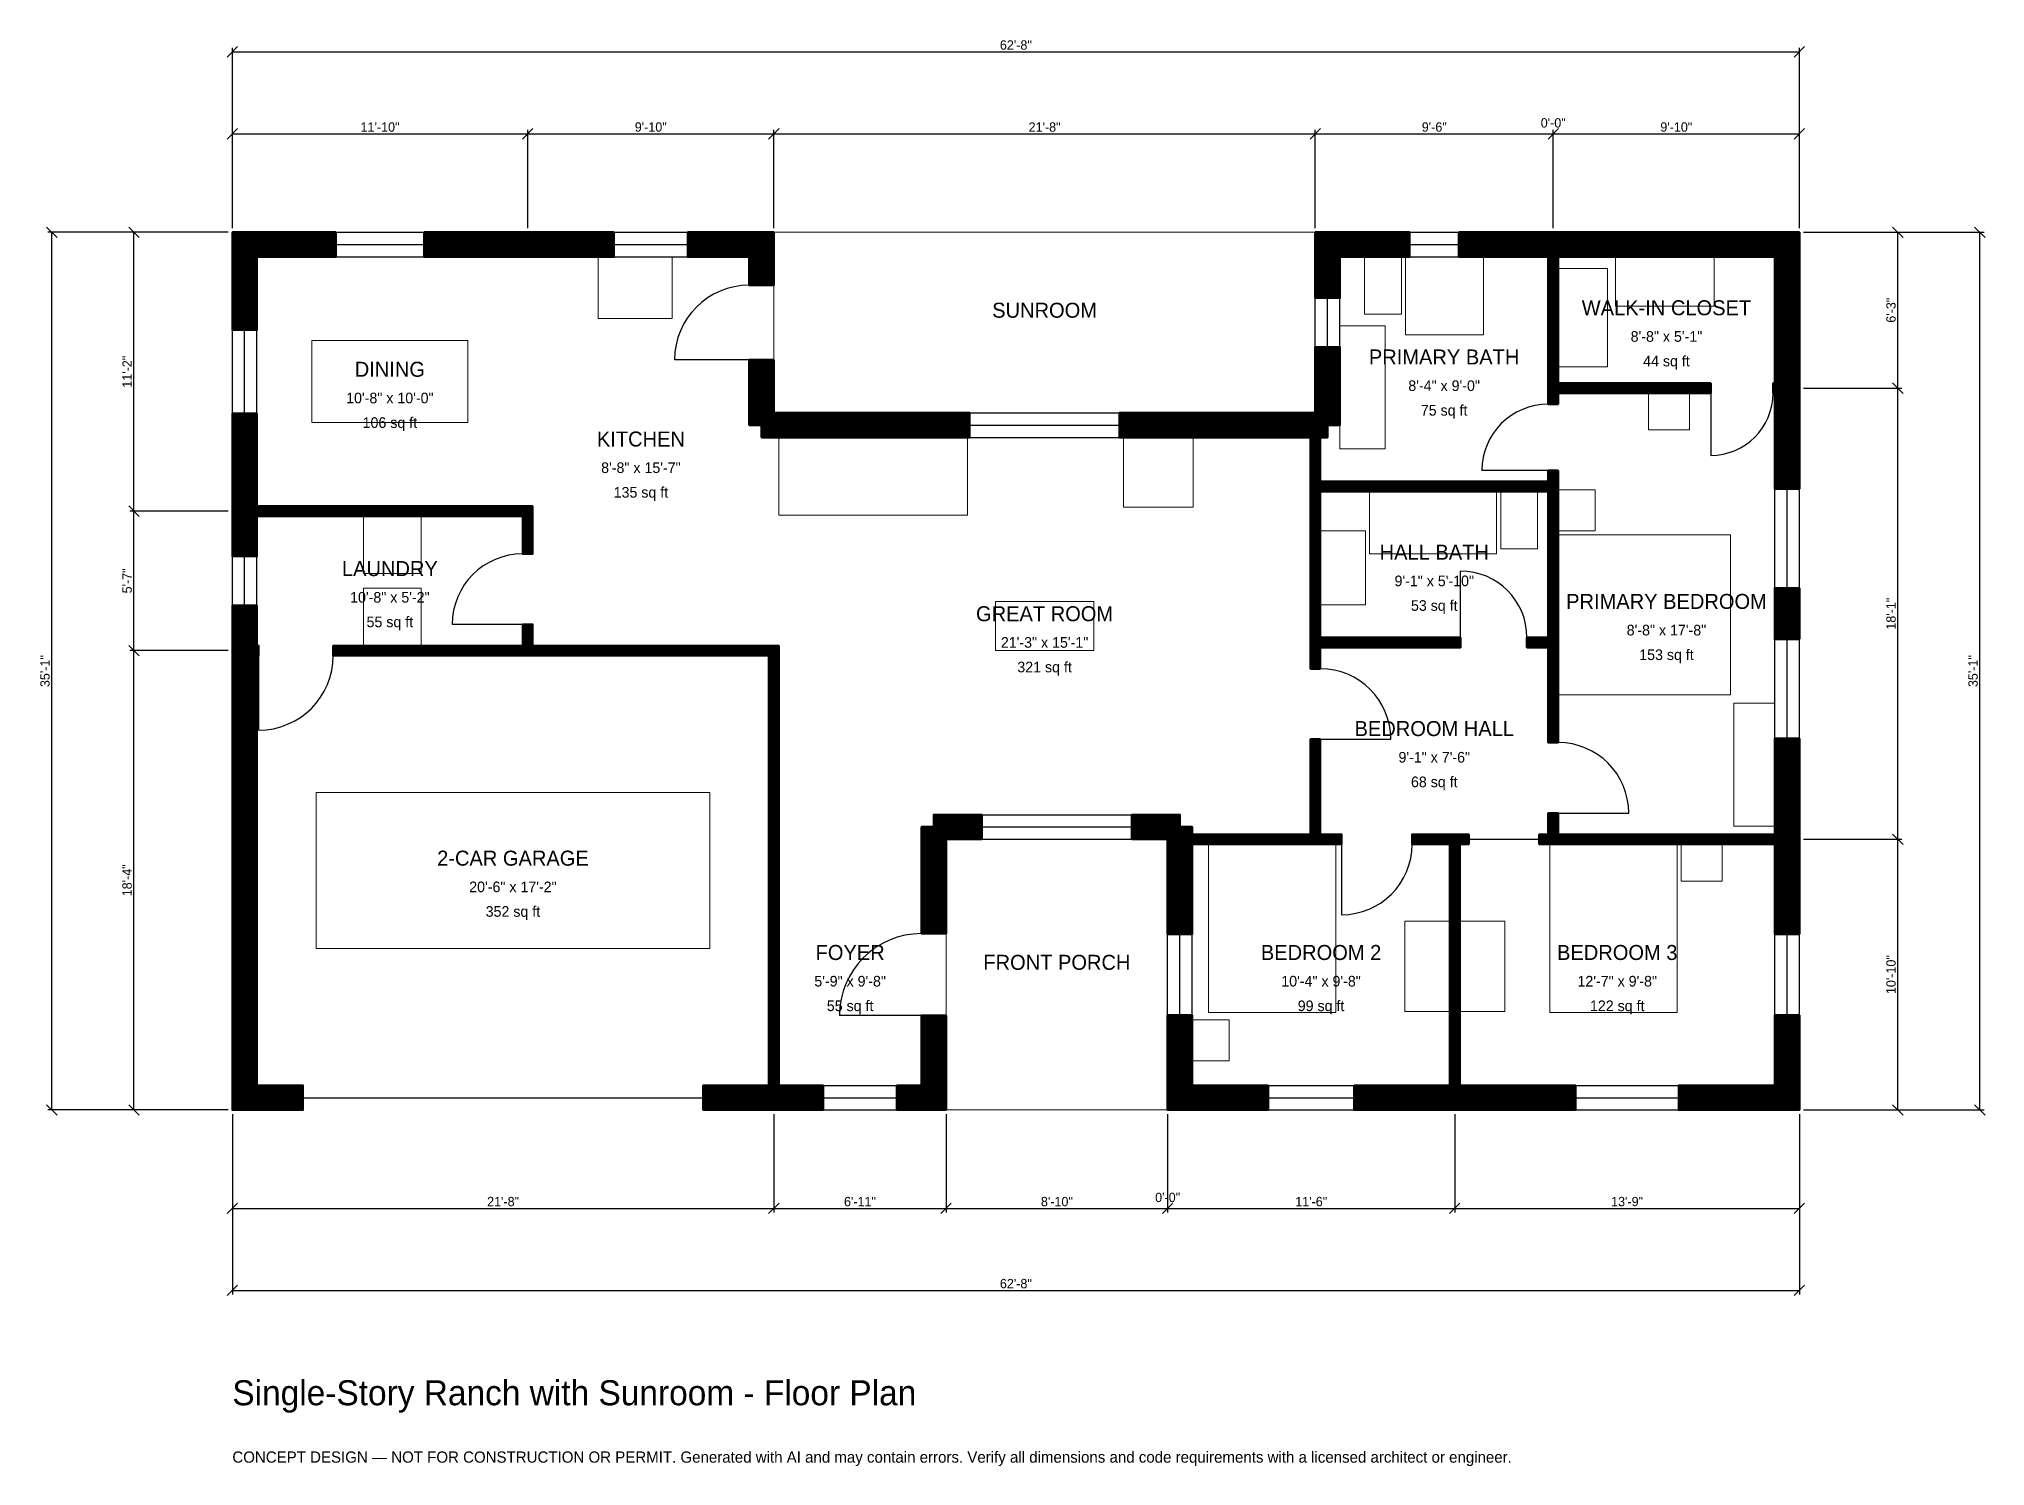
# Model space of a CAD drawing. Header units: inches. Extents: x -93 to 841, y -171 to 514.
import ezdxf
from ezdxf.enums import TextEntityAlignment as Align

# ---------------------------------------------------------------- set-up
doc = ezdxf.new("R2010")
doc.units = ezdxf.units.IN
doc.header["$MEASUREMENT"] = 0
doc.linetypes.add('DASHED', pattern=[0.6, 0.5, -0.1])
for name, color, linetype, lineweight in [('A-ANNO-DIMS', 1, 'Continuous', 13), ('A-ANNO-TEXT', 7, 'Continuous', 18), ('A-AREA-IDEN', 7, 'Continuous', 18), ('A-DOOR', 2, 'Continuous', 25), ('A-FLOR-FIXT', 9, 'Continuous', 13), ('A-FURN', 9, 'Continuous', 13), ('A-GLAZ', 4, 'Continuous', 25), ('A-SITE-PAVE', 8, 'Continuous', 13), ('A-WALL', 7, 'Continuous', 50), ('A-WALL-PATT', 8, 'Continuous', 13)]:
    doc.layers.add(name, color=color, linetype=linetype, lineweight=lineweight)
doc.dimstyles.new('PLAN', dxfattribs={"dimtxt": 4.5, "dimasz": 3, "dimexe": 2, "dimexo": 2, "dimgap": 1, "dimtad": 1, "dimdec": 0, "dimlunit": 4, "dimtsz": 2.5, "dimcen": 2.5, "dimclrd": 1, "dimclre": 1, "dimazin": 3, "dimtfac": 1, "dimtmove": 0, "dimatfit": 3})

msp = doc.modelspace()

# ---------------------------------------------------------------- hatches: boundary and pattern name
at = {"layer": 'A-WALL-PATT'}
h = msp.add_hatch(dxfattribs=at)
h.set_pattern_fill('ANSI31', color=8, scale=0.8)
h.paths.add_polyline_path([(318.8976, 0), (318.8976, 11.811), (330.7087, 11.811), (330.7087, 45.2756), (342.5197, 45.2756), (342.5197, 11.811), (342.5197, 11.811), (342.5197, 0), (342.5197, 0), (342.5197, 0), (330.7087, 0), (330.7087, 0), (318.8976, 0)])
h.paths.add_polyline_path([(265.748, 0), (262.2047, 0), (262.2047, 0), (257.4803, 0), (257.4803, 0), (253.937, 0), (225.9843, 0), (225.9843, 11.811), (253.937, 11.811), (257.4803, 11.811), (257.4803, 127.5591), (257.4803, 132.2835), (257.4803, 218.1102), (144.0945, 218.1102), (139.3701, 218.1102), (48.4252, 218.1102), (48.4252, 222.8346), (139.3701, 222.8346), (139.3701, 233.0709), (144.0945, 233.0709), (144.0945, 222.8346), (257.4803, 222.8346), (262.2047, 222.8346), (262.2047, 218.1102), (262.2047, 132.2835), (262.2047, 127.5591), (262.2047, 11.811), (265.748, 11.811), (283.4646, 11.811), (283.4646, 0), (265.748, 0)])
h.paths.add_polyline_path([(11.811, 0), (11.811, 0), (0, 0), (0, 0), (0, 0), (0, 0), (0, 11.811), (0, 11.811), (0, 214.5669), (0, 218.1102), (0, 218.1102), (0, 222.8346), (0, 222.8346), (0, 226.378), (0, 242.126), (11.811, 242.126), (11.811, 226.378), (11.811, 222.8346), (12.5984, 222.8346), (12.5984, 218.1102), (11.811, 218.1102), (11.811, 214.5669), (11.811, 11.811), (33.8583, 11.811), (33.8583, 0), (11.811, 0)])
h.paths.add_polyline_path([(0, 281.4961), (0, 285.0394), (0, 285.0394), (0, 289.7638), (0, 289.7638), (0, 293.3071), (0, 334.252), (11.811, 334.252), (11.811, 293.3071), (11.811, 289.7638), (139.3701, 289.7638), (144.0945, 289.7638), (144.0945, 285.0394), (144.0945, 266.9291), (139.3701, 266.9291), (139.3701, 285.0394), (11.811, 285.0394), (11.811, 281.4961), (11.811, 265.748), (0, 265.748), (0, 281.4961)])
h.paths.add_polyline_path([(0, 409.4488), (0, 409.4488), (0, 421.2598), (0, 421.2598), (0, 421.2599), (0, 421.2599), (11.811, 421.2599), (11.811, 421.2598), (49.6063, 421.2598), (49.6063, 409.4488), (11.811, 409.4488), (11.811, 374.4094), (0, 374.4094), (0, 409.4488)])
h.paths.add_polyline_path([(135.8268, 421.2598), (147.6378, 421.2598), (183.0709, 421.2598), (183.0709, 409.4488), (147.6378, 409.4488), (135.8268, 409.4488), (92.126, 409.4488), (92.126, 421.2598), (135.8268, 421.2598)])
h.paths.add_polyline_path([(248.0315, 421.2598), (248.0315, 421.2599), (259.8425, 421.2599), (259.8425, 421.2598), (259.8426, 421.2598), (259.8426, 409.4488), (259.8425, 409.4488), (259.8425, 395.8661), (248.0315, 395.8661), (248.0315, 409.4488), (218.5039, 409.4488), (218.5039, 421.2598), (248.0315, 421.2598)])
h.paths.add_polyline_path([(259.8425, 334.6457), (353.7402, 334.6457), (353.7402, 322.8346), (253.937, 322.8346), (253.937, 328.7402), (248.0315, 328.7402), (248.0315, 360.0394), (259.8425, 360.0394), (259.8425, 334.6457)])
h.paths.add_polyline_path([(517.3228, 334.6457), (517.3228, 334.6457), (519.685, 334.6457), (519.685, 337.0079), (519.685, 337.0079), (519.685, 366.1417), (531.4961, 366.1417), (531.4961, 328.7402), (525.5906, 328.7402), (525.5906, 322.8346), (522.0472, 322.8346), (522.0472, 301.5748), (631.4961, 301.5748), (631.4961, 306.8898), (636.2205, 306.8898), (636.2205, 301.5748), (636.2205, 296.8504), (636.2205, 226.7717), (636.2205, 222.0472), (636.2205, 222.0472), (636.2205, 176.378), (631.4961, 176.378), (631.4961, 222.0472), (621.2598, 222.0472), (621.2598, 226.7717), (631.4961, 226.7717), (631.4961, 296.8504), (522.0472, 296.8504), (522.0472, 226.7717), (589.3701, 226.7717), (589.3701, 222.0472), (522.0472, 222.0472), (522.0472, 211.811), (517.3228, 211.811), (517.3228, 222.0472), (517.3228, 222.0472), (517.3228, 226.7717), (517.3228, 296.8504), (517.3228, 301.5748), (517.3228, 322.8346), (425.7874, 322.8346), (425.7874, 334.6457), (517.3228, 334.6457)])
h.paths.add_polyline_path([(519.685, 409.4488), (519.685, 409.4488), (519.685, 421.2598), (519.685, 421.2598), (519.685, 421.2599), (531.4961, 421.2599), (531.4961, 421.2598), (564.9606, 421.2598), (564.9606, 409.4488), (531.4961, 409.4488), (531.4961, 389.7638), (519.685, 389.7638), (519.685, 409.4488)])
h.paths.add_polyline_path([(627.9528, 421.2598), (627.9528, 421.2598), (631.4961, 421.2598), (631.4961, 421.2599), (636.2205, 421.2599), (636.2205, 421.2598), (740.1575, 421.2598), (740.1575, 421.2599), (751.9685, 421.2599), (751.9685, 421.2598), (751.9685, 421.2598), (751.9685, 409.4488), (751.9685, 409.4488), (751.9685, 352.3622), (751.9685, 348.8189), (751.9685, 348.8189), (751.9685, 344.0945), (751.9685, 344.0945), (751.9685, 340.5512), (751.9685, 298.0971), (740.1575, 298.0971), (740.1575, 340.5512), (740.1575, 344.0945), (739.3701, 344.0945), (739.3701, 348.8189), (740.1575, 348.8189), (740.1575, 352.3622), (740.1575, 409.4488), (639.7638, 409.4488), (639.7638, 409.4488), (636.2205, 409.4488), (636.2205, 348.8189), (709.4488, 348.8189), (709.4488, 344.0945), (636.2205, 344.0945), (636.2205, 338.7795), (631.4961, 338.7795), (631.4961, 344.0945), (631.4961, 348.8189), (631.4961, 409.4488), (588.5827, 409.4488), (588.5827, 421.2598), (627.9528, 421.2598)])
h.paths.add_polyline_path([(751.9685, 225.9186), (740.1575, 225.9186), (740.1575, 250.4593), (751.9685, 250.4593), (751.9685, 225.9186)])
h.paths.add_polyline_path([(751.9685, 135.8268), (751.9685, 132.2835), (751.9685, 132.2835), (751.9685, 127.5591), (751.9685, 127.5591), (751.9685, 124.0157), (751.9685, 84.4488), (740.1575, 84.4488), (740.1575, 124.0157), (740.1575, 127.5591), (636.2205, 127.5591), (631.4961, 127.5591), (631.4961, 127.5591), (627.1654, 127.5591), (627.1654, 132.2835), (631.4961, 132.2835), (631.4961, 142.5197), (636.2205, 142.5197), (636.2205, 132.2835), (740.1575, 132.2835), (740.1575, 135.8268), (740.1575, 178.2808), (751.9685, 178.2808), (751.9685, 135.8268)])
h.paths.add_polyline_path([(751.9685, 11.811), (751.9685, 11.811), (751.9685, 0), (751.9685, 0), (751.9685, 0), (740.1575, 0), (740.1575, 0), (694.0945, 0), (694.0945, 11.811), (740.1575, 11.811), (740.1575, 45.4724), (751.9685, 45.4724), (751.9685, 11.811)])
h.paths.add_polyline_path([(592.5197, 0), (588.9764, 0), (588.9764, 0), (584.252, 0), (584.252, 0), (580.7087, 0), (538.3858, 0), (538.3858, 11.811), (580.7087, 11.811), (584.252, 11.811), (584.252, 127.5591), (566.1417, 127.5591), (566.1417, 132.2835), (584.252, 132.2835), (588.9764, 132.2835), (593.3071, 132.2835), (593.3071, 127.5591), (588.9764, 127.5591), (588.9764, 11.811), (592.5197, 11.811), (644.4882, 11.811), (644.4882, 0), (592.5197, 0)])
h.paths.add_polyline_path([(460.6299, 0), (460.6299, 0), (448.8189, 0), (448.8189, 0), (448.8189, 0), (448.8189, 11.811), (448.8189, 11.811), (448.8189, 45.4724), (460.6299, 45.4724), (460.6299, 11.811), (497.0472, 11.811), (497.0472, 0), (460.6299, 0)])
h.paths.add_polyline_path([(448.8189, 127.5591), (448.8189, 127.5591), (448.8189, 129.9212), (446.4567, 129.9212), (446.4567, 129.9213), (431.6929, 129.9213), (431.6929, 141.7323), (454.7244, 141.7323), (454.7244, 135.8268), (460.6299, 135.8268), (460.6299, 132.2835), (517.3228, 132.2835), (517.3228, 177.9528), (522.0472, 177.9528), (522.0472, 132.2835), (532.2835, 132.2835), (532.2835, 127.5591), (522.0472, 127.5591), (517.3228, 127.5591), (460.6299, 127.5591), (460.6299, 84.4488), (448.8189, 84.4488), (448.8189, 127.5591)])
h.paths.add_polyline_path([(342.5197, 129.9213), (342.5197, 84.6457), (330.7087, 84.6457), (330.7087, 135.8268), (336.6142, 135.8268), (336.6142, 141.7323), (359.6457, 141.7323), (359.6457, 129.9213), (342.5197, 129.9213)])

# ---------------------------------------------------------------- linework, layer by layer
at = {"layer": 'A-DOOR'}
for p, q in [((248.0315, 360.0394), (212.2047, 360.0394)), ((709.4488, 344.0945), (709.4488, 314.1732)), ((631.4961, 306.8898), (599.6063, 306.8898)), ((589.3701, 226.7717), (589.3701, 258.6614)), ((139.3701, 233.0709), (105.5118, 233.0709)), ((12.5984, 218.1102), (12.5984, 182.2835)), ((522.0472, 177.9528), (555.9055, 177.9528)), ((636.2205, 142.5197), (670.0787, 142.5197)), ((532.2835, 127.5591), (532.2835, 93.7008)), ((593.3071, 129.9213), (627.1654, 129.9213)), ((330.7087, 45.2756), (291.3386, 45.2756))]:
    msp.add_line(p, q, dxfattribs=at)
at = {"layer": 'A-DOOR', "linetype": 'DASHED'}
msp.add_line((33.8583, 5.9055), (225.9843, 5.9055), dxfattribs=at)
at = {"layer": 'A-DOOR'}
for centre, radius, start, end in [((248.0315, 360.0394), 35.8268, 90, 180), ((631.4961, 306.8898), 31.8898, 90, 180), ((709.4488, 344.0945), 29.9213, 270, 360), ((139.3701, 233.0709), 33.8583, 90, 180), ((589.3701, 226.7717), 31.8898, 0, 90), ((12.5984, 218.1102), 35.8268, 270, 360), ((522.0472, 177.9528), 33.8583, 0, 90), ((636.2205, 142.5197), 33.8583, 0, 90), ((532.2835, 127.5591), 33.8583, 270, 360), ((330.7087, 45.2756), 39.3701, 90, 180)]:
    msp.add_arc(centre, radius, start, end, dxfattribs=at)
at = {"layer": 'A-FLOR-FIXT'}
for points in [[(543.3071, 381.8898), (561.0236, 381.8898), (561.0236, 409.4488), (543.3071, 409.4488)], [(562.9921, 372.0472), (600.3937, 372.0472), (600.3937, 409.4488), (562.9921, 409.4488)], [(531.4961, 317.3228), (553.1496, 317.3228), (553.1496, 376.378), (531.4961, 376.378)], [(545.6693, 266.9291), (606.6929, 266.9291), (606.6929, 296.8504), (545.6693, 296.8504)], [(608.6614, 269.2913), (626.378, 269.2913), (626.378, 296.8504), (608.6614, 296.8504)], [(522.0472, 242.5197), (543.7008, 242.5197), (543.7008, 277.9528), (522.0472, 277.9528)]]:
    msp.add_lwpolyline(points, close=True, dxfattribs=at)
at = {"layer": 'A-FURN'}
for points in [[(175.5906, 379.9213), (211.0236, 379.9213), (211.0236, 409.4488), (175.5906, 409.4488)], [(636.2205, 356.6929), (659.8425, 356.6929), (659.8425, 403.937), (636.2205, 403.937)], [(663.7795, 385.8268), (711.0236, 385.8268), (711.0236, 409.4488), (663.7795, 409.4488)], [(38.189, 329.9213), (112.9921, 329.9213), (112.9921, 369.2913), (38.189, 369.2913)], [(679.5276, 326.378), (699.2126, 326.378), (699.2126, 344.0945), (679.5276, 344.0945)], [(262.2047, 285.4331), (352.7559, 285.4331), (352.7559, 322.8346), (262.2047, 322.8346)], [(427.5591, 289.3701), (461.0236, 289.3701), (461.0236, 322.8346), (427.5591, 322.8346)], [(636.2205, 277.9528), (653.937, 277.9528), (653.937, 297.6378), (636.2205, 297.6378)], [(62.9921, 257.4803), (90.5512, 257.4803), (90.5512, 285.0394), (62.9921, 285.0394)], [(636.2205, 199.2126), (718.8976, 199.2126), (718.8976, 275.9843), (636.2205, 275.9843)], [(62.9921, 222.8346), (90.5512, 222.8346), (90.5512, 250.3937), (62.9921, 250.3937)], [(366.1417, 220.4724), (413.3858, 220.4724), (413.3858, 244.0945), (366.1417, 244.0945)], [(720.4724, 136.2205), (740.1575, 136.2205), (740.1575, 195.2756), (720.4724, 195.2756)], [(40.1575, 77.5591), (229.1339, 77.5591), (229.1339, 152.3622), (40.1575, 152.3622)], [(468.5039, 46.8504), (529.5276, 46.8504), (529.5276, 127.5591), (468.5039, 127.5591)], [(632.2835, 46.8504), (693.3071, 46.8504), (693.3071, 127.5591), (632.2835, 127.5591)], [(695.2756, 109.8425), (714.9606, 109.8425), (714.9606, 127.5591), (695.2756, 127.5591)], [(562.5984, 47.2441), (584.252, 47.2441), (584.252, 90.5512), (562.5984, 90.5512)], [(588.9764, 47.2441), (610.6299, 47.2441), (610.6299, 90.5512), (588.9764, 90.5512)], [(460.6299, 23.622), (478.3465, 23.622), (478.3465, 43.3071), (460.6299, 43.3071)]]:
    msp.add_lwpolyline(points, close=True, dxfattribs=at)
at = {"layer": 'A-GLAZ'}
for p, q in [((49.6063, 421.2598), (92.126, 421.2598)), ((183.0709, 421.2598), (218.5039, 421.2598)), ((564.9606, 421.2598), (588.5827, 421.2598)), ((49.6063, 415.3543), (92.126, 415.3543)), ((183.0709, 415.3543), (218.5039, 415.3543)), ((564.9606, 415.3543), (588.5827, 415.3543)), ((49.6063, 409.4488), (92.126, 409.4488)), ((183.0709, 409.4488), (218.5039, 409.4488)), ((564.9606, 409.4488), (588.5827, 409.4488)), ((519.685, 366.1417), (519.685, 389.7638)), ((525.5906, 366.1417), (525.5906, 389.7638)), ((531.4961, 366.1417), (531.4961, 389.7638)), ((0, 334.252), (0, 374.4094)), ((5.9055, 334.252), (5.9055, 374.4094)), ((11.811, 334.252), (11.811, 374.4094)), ((353.7402, 334.6457), (425.7874, 334.6457)), ((353.7402, 328.7402), (425.7874, 328.7402)), ((353.7402, 322.8346), (425.7874, 322.8346)), ((740.1575, 250.4593), (740.1575, 298.0971)), ((746.063, 250.4593), (746.063, 298.0971)), ((751.9685, 250.4593), (751.9685, 298.0971)), ((0, 242.126), (0, 265.748)), ((5.9055, 242.126), (5.9055, 265.748)), ((11.811, 242.126), (11.811, 265.748)), ((740.1575, 178.2808), (740.1575, 225.9186)), ((746.063, 178.2808), (746.063, 225.9186)), ((751.9685, 178.2808), (751.9685, 225.9186)), ((359.6457, 141.7323), (431.6929, 141.7323)), ((359.6457, 135.8268), (431.6929, 135.8268)), ((359.6457, 129.9213), (431.6929, 129.9213)), ((448.8189, 45.4724), (448.8189, 84.4488)), ((454.7244, 45.4724), (454.7244, 84.4488)), ((460.6299, 45.4724), (460.6299, 84.4488)), ((740.1575, 45.4724), (740.1575, 84.4488)), ((746.063, 45.4724), (746.063, 84.4488)), ((751.9685, 45.4724), (751.9685, 84.4488)), ((283.4646, 11.811), (318.8976, 11.811)), ((497.0472, 11.811), (538.3858, 11.811)), ((644.4882, 11.811), (694.0945, 11.811)), ((283.4646, 5.9055), (318.8976, 5.9055)), ((283.4646, 0), (318.8976, 0)), ((497.0472, 5.9055), (538.3858, 5.9055)), ((497.0472, 0), (538.3858, 0)), ((644.4882, 5.9055), (694.0945, 5.9055)), ((644.4882, 0), (694.0945, 0))]:
    msp.add_line(p, q, dxfattribs=at)
at = {"layer": 'A-SITE-PAVE', "linetype": 'DASHED'}
for points in [[(259.8425, 334.6457), (519.685, 334.6457), (519.685, 421.2598), (259.8425, 421.2598)], [(342.5197, 0), (448.8189, 0), (448.8189, 129.9213), (342.5197, 129.9213)]]:
    msp.add_lwpolyline(points, close=True, dxfattribs=at)
at = {"layer": 'A-WALL'}
for points in [[(0, 409.4488), (0, 409.4488), (0, 421.2598), (0, 421.2598), (0, 421.2599), (0, 421.2599), (11.811, 421.2599), (11.811, 421.2598), (49.6063, 421.2598), (49.6063, 409.4488), (11.811, 409.4488), (11.811, 374.4094), (0, 374.4094), (0, 409.4488)], [(135.8268, 421.2598), (147.6378, 421.2598), (183.0709, 421.2598), (183.0709, 409.4488), (147.6378, 409.4488), (135.8268, 409.4488), (92.126, 409.4488), (92.126, 421.2598), (135.8268, 421.2598)], [(248.0315, 421.2598), (248.0315, 421.2599), (259.8425, 421.2599), (259.8425, 421.2598), (259.8426, 421.2598), (259.8426, 409.4488), (259.8425, 409.4488), (259.8425, 395.8661), (248.0315, 395.8661), (248.0315, 409.4488), (218.5039, 409.4488), (218.5039, 421.2598), (248.0315, 421.2598)], [(519.685, 409.4488), (519.685, 409.4488), (519.685, 421.2598), (519.685, 421.2598), (519.685, 421.2599), (531.4961, 421.2599), (531.4961, 421.2598), (564.9606, 421.2598), (564.9606, 409.4488), (531.4961, 409.4488), (531.4961, 389.7638), (519.685, 389.7638), (519.685, 409.4488)], [(627.9528, 421.2598), (627.9528, 421.2598), (631.4961, 421.2598), (631.4961, 421.2599), (636.2205, 421.2599), (636.2205, 421.2598), (740.1575, 421.2598), (740.1575, 421.2599), (751.9685, 421.2599), (751.9685, 421.2598), (751.9685, 421.2598), (751.9685, 409.4488), (751.9685, 409.4488), (751.9685, 352.3622), (751.9685, 348.8189), (751.9685, 348.8189), (751.9685, 344.0945), (751.9685, 344.0945), (751.9685, 340.5512), (751.9685, 298.0971), (740.1575, 298.0971), (740.1575, 340.5512), (740.1575, 344.0945), (739.3701, 344.0945), (739.3701, 348.8189), (740.1575, 348.8189), (740.1575, 352.3622), (740.1575, 409.4488), (639.7638, 409.4488), (639.7638, 409.4488), (636.2205, 409.4488), (636.2205, 348.8189), (709.4488, 348.8189), (709.4488, 344.0945), (636.2205, 344.0945), (636.2205, 338.7795), (631.4961, 338.7795), (631.4961, 344.0945), (631.4961, 348.8189), (631.4961, 409.4488), (588.5827, 409.4488), (588.5827, 421.2598), (627.9528, 421.2598)], [(517.3228, 334.6457), (517.3228, 334.6457), (519.685, 334.6457), (519.685, 337.0079), (519.685, 337.0079), (519.685, 366.1417), (531.4961, 366.1417), (531.4961, 328.7402), (525.5906, 328.7402), (525.5906, 322.8346), (522.0472, 322.8346), (522.0472, 301.5748), (631.4961, 301.5748), (631.4961, 306.8898), (636.2205, 306.8898), (636.2205, 301.5748), (636.2205, 296.8504), (636.2205, 226.7717), (636.2205, 222.0472), (636.2205, 222.0472), (636.2205, 176.378), (631.4961, 176.378), (631.4961, 222.0472), (621.2598, 222.0472), (621.2598, 226.7717), (631.4961, 226.7717), (631.4961, 296.8504), (522.0472, 296.8504), (522.0472, 226.7717), (589.3701, 226.7717), (589.3701, 222.0472), (522.0472, 222.0472), (522.0472, 211.811), (517.3228, 211.811), (517.3228, 222.0472), (517.3228, 222.0472), (517.3228, 226.7717), (517.3228, 296.8504), (517.3228, 301.5748), (517.3228, 322.8346), (425.7874, 322.8346), (425.7874, 334.6457), (517.3228, 334.6457)], [(259.8425, 334.6457), (353.7402, 334.6457), (353.7402, 322.8346), (253.937, 322.8346), (253.937, 328.7402), (248.0315, 328.7402), (248.0315, 360.0394), (259.8425, 360.0394), (259.8425, 334.6457)], [(0, 281.4961), (0, 285.0394), (0, 285.0394), (0, 289.7638), (0, 289.7638), (0, 293.3071), (0, 334.252), (11.811, 334.252), (11.811, 293.3071), (11.811, 289.7638), (139.3701, 289.7638), (144.0945, 289.7638), (144.0945, 285.0394), (144.0945, 266.9291), (139.3701, 266.9291), (139.3701, 285.0394), (11.811, 285.0394), (11.811, 281.4961), (11.811, 265.748), (0, 265.748), (0, 281.4961)], [(751.9685, 225.9186), (740.1575, 225.9186), (740.1575, 250.4593), (751.9685, 250.4593), (751.9685, 225.9186)], [(11.811, 0), (11.811, 0), (0, 0), (0, 0), (0, 0), (0, 0), (0, 11.811), (0, 11.811), (0, 214.5669), (0, 218.1102), (0, 218.1102), (0, 222.8346), (0, 222.8346), (0, 226.378), (0, 242.126), (11.811, 242.126), (11.811, 226.378), (11.811, 222.8346), (12.5984, 222.8346), (12.5984, 218.1102), (11.811, 218.1102), (11.811, 214.5669), (11.811, 11.811), (33.8583, 11.811), (33.8583, 0), (11.811, 0)], [(265.748, 0), (262.2047, 0), (262.2047, 0), (257.4803, 0), (257.4803, 0), (253.937, 0), (225.9843, 0), (225.9843, 11.811), (253.937, 11.811), (257.4803, 11.811), (257.4803, 127.5591), (257.4803, 132.2835), (257.4803, 218.1102), (144.0945, 218.1102), (139.3701, 218.1102), (48.4252, 218.1102), (48.4252, 222.8346), (139.3701, 222.8346), (139.3701, 233.0709), (144.0945, 233.0709), (144.0945, 222.8346), (257.4803, 222.8346), (262.2047, 222.8346), (262.2047, 218.1102), (262.2047, 132.2835), (262.2047, 127.5591), (262.2047, 11.811), (265.748, 11.811), (283.4646, 11.811), (283.4646, 0), (265.748, 0)], [(448.8189, 127.5591), (448.8189, 127.5591), (448.8189, 129.9212), (446.4567, 129.9212), (446.4567, 129.9213), (431.6929, 129.9213), (431.6929, 141.7323), (454.7244, 141.7323), (454.7244, 135.8268), (460.6299, 135.8268), (460.6299, 132.2835), (517.3228, 132.2835), (517.3228, 177.9528), (522.0472, 177.9528), (522.0472, 132.2835), (532.2835, 132.2835), (532.2835, 127.5591), (522.0472, 127.5591), (517.3228, 127.5591), (460.6299, 127.5591), (460.6299, 84.4488), (448.8189, 84.4488), (448.8189, 127.5591)], [(751.9685, 135.8268), (751.9685, 132.2835), (751.9685, 132.2835), (751.9685, 127.5591), (751.9685, 127.5591), (751.9685, 124.0157), (751.9685, 84.4488), (740.1575, 84.4488), (740.1575, 124.0157), (740.1575, 127.5591), (636.2205, 127.5591), (631.4961, 127.5591), (631.4961, 127.5591), (627.1654, 127.5591), (627.1654, 132.2835), (631.4961, 132.2835), (631.4961, 142.5197), (636.2205, 142.5197), (636.2205, 132.2835), (740.1575, 132.2835), (740.1575, 135.8268), (740.1575, 178.2808), (751.9685, 178.2808), (751.9685, 135.8268)], [(342.5197, 129.9213), (342.5197, 84.6457), (330.7087, 84.6457), (330.7087, 135.8268), (336.6142, 135.8268), (336.6142, 141.7323), (359.6457, 141.7323), (359.6457, 129.9213), (342.5197, 129.9213)], [(592.5197, 0), (588.9764, 0), (588.9764, 0), (584.252, 0), (584.252, 0), (580.7087, 0), (538.3858, 0), (538.3858, 11.811), (580.7087, 11.811), (584.252, 11.811), (584.252, 127.5591), (566.1417, 127.5591), (566.1417, 132.2835), (584.252, 132.2835), (588.9764, 132.2835), (593.3071, 132.2835), (593.3071, 127.5591), (588.9764, 127.5591), (588.9764, 11.811), (592.5197, 11.811), (644.4882, 11.811), (644.4882, 0), (592.5197, 0)], [(318.8976, 0), (318.8976, 11.811), (330.7087, 11.811), (330.7087, 45.2756), (342.5197, 45.2756), (342.5197, 11.811), (342.5197, 11.811), (342.5197, 0), (342.5197, 0), (342.5197, 0), (330.7087, 0), (330.7087, 0), (318.8976, 0)], [(460.6299, 0), (460.6299, 0), (448.8189, 0), (448.8189, 0), (448.8189, 0), (448.8189, 11.811), (448.8189, 11.811), (448.8189, 45.4724), (460.6299, 45.4724), (460.6299, 11.811), (497.0472, 11.811), (497.0472, 0), (460.6299, 0)], [(751.9685, 11.811), (751.9685, 11.811), (751.9685, 0), (751.9685, 0), (751.9685, 0), (740.1575, 0), (740.1575, 0), (694.0945, 0), (694.0945, 11.811), (740.1575, 11.811), (740.1575, 45.4724), (751.9685, 45.4724), (751.9685, 11.811)]]:
    msp.add_lwpolyline(points, close=True, dxfattribs=at)

# ---------------------------------------------------------------- texts
at = {"layer": 'A-ANNO-TEXT'}
for s, height, p in [('Single-Story Ranch with Sunroom - Floor Plan', 12, (0, -141.7323)), ('CONCEPT DESIGN — NOT FOR CONSTRUCTION OR PERMIT. Generated with AI and may contain errors. Verify all dimensions and code requirements with a licensed architect or engineer.', 5.4, (0, -169.2913))]:
    msp.add_text(s, height=height, dxfattribs=at).set_placement(p)
at = {"layer": 'A-AREA-IDEN'}
for s, height, p in [('SUNROOM', 7.2, (389.7638, 383.8583)), ('WALK-IN CLOSET', 7.2, (688.189, 385.0394)), ('8\'-8" x 5\'-1"', 5.1, (688.189, 371.2598)), ('PRIMARY BATH', 7.2, (581.4961, 361.4173)), ('DINING', 7.2, (75.5906, 355.5118)), ('44 sq ft', 5.1, (688.189, 359.4488)), ('8\'-4" x 9\'-0"', 5.1, (581.4961, 347.6378)), ('10\'-8" x 10\'-0"', 5.1, (75.5906, 341.7323)), ('75 sq ft', 5.1, (581.4961, 335.8268)), ('106 sq ft', 5.1, (75.5906, 329.9213)), ('KITCHEN', 7.2, (196.063, 322.0472)), ('8\'-8" x 15\'-7"', 5.1, (196.063, 308.2677)), ('135 sq ft', 5.1, (196.063, 296.4567)), ('HALL BATH', 7.2, (576.7717, 267.7165)), ('LAUNDRY', 7.2, (75.5906, 259.8425)), ('9\'-1" x 5\'-10"', 5.1, (576.7717, 253.937)), ('10\'-8" x 5\'-2"', 5.1, (75.5906, 246.063)), ('53 sq ft', 5.1, (576.7717, 242.126)), ('PRIMARY BEDROOM', 7.2, (688.189, 244.0945)), ('55 sq ft', 5.1, (75.5906, 234.252)), ('GREAT ROOM', 7.2, (389.7638, 238.189)), ('21\'-3" x 15\'-1"', 5.1, (389.7638, 224.4094)), ('8\'-8" x 17\'-8"', 5.1, (688.189, 230.315)), ('321 sq ft', 5.1, (389.7638, 212.5984)), ('153 sq ft', 5.1, (688.189, 218.5039)), ('BEDROOM HALL', 7.2, (576.7717, 183.0709)), ('9\'-1" x 7\'-6"', 5.1, (576.7717, 169.2913)), ('68 sq ft', 5.1, (576.7717, 157.4803)), ('2-CAR GARAGE', 7.2, (134.6457, 120.8661)), ('20\'-6" x 17\'-2"', 5.1, (134.6457, 107.0866)), ('352 sq ft', 5.1, (134.6457, 95.2756)), ('FOYER', 7.2, (296.4567, 75.5906)), ('BEDROOM 2', 7.2, (522.4409, 75.5906)), ('BEDROOM 3', 7.2, (664.5669, 75.5906)), ('FRONT PORCH', 7.2, (395.6693, 70.8661)), ('5\'-9" x 9\'-8"', 5.1, (296.4567, 61.811)), ('10\'-4" x 9\'-8"', 5.1, (522.4409, 61.811)), ('12\'-7" x 9\'-8"', 5.1, (664.5669, 61.811)), ('55 sq ft', 5.1, (296.4567, 50)), ('99 sq ft', 5.1, (522.4409, 50)), ('122 sq ft', 5.1, (664.5669, 50))]:
    msp.add_text(s, height=height, dxfattribs=at).set_placement(p, align=Align.MIDDLE_CENTER)

# ---------------------------------------------------------------- dimensions: what is measured, and where the dimension line sits
at = {"layer": 'A-ANNO-DIMS'}
for base, p1, p2, text in [((0, 507.874), (0, 421.2598), (751.9685, 421.2598), '62\'-8"'), ((633.8583, 468.5039), (633.8583, 421.2598), (633.8583, 421.2598), '0\'-0"'), ((0, 468.5039), (0, 421.2598), (141.7323, 421.2598), '11\'-10"'), ((141.7323, 468.5039), (141.7323, 421.2598), (259.8425, 421.2598), '9\'-10"'), ((259.8425, 468.5039), (259.8425, 421.2598), (519.685, 421.2598), '21\'-8"'), ((519.685, 468.5039), (519.685, 421.2598), (633.8583, 421.2598), '9\'-6"'), ((633.8583, 468.5039), (633.8583, 421.2598), (751.9685, 421.2598), '9\'-10"'), ((0, -47.2441), (0, 0), (259.8425, 0), '21\'-8"'), ((0, -86.6142), (0, 0), (751.9685, 0), '62\'-8"'), ((259.8425, -47.2441), (259.8425, 0), (342.5197, 0), '6\'-11"'), ((342.5197, -47.2441), (342.5197, 0), (448.8189, 0), '8\'-10"'), ((448.8189, -47.2441), (448.8189, 0), (448.8189, 0), '0\'-0"'), ((448.8189, -47.2441), (448.8189, 0), (586.6142, 0), '11\'-6"'), ((586.6142, -47.2441), (586.6142, 0), (751.9685, 0), '13\'-9"')]:
    msp.add_linear_dim(base=base, p1=p1, p2=p2, text=text, dimstyle='PLAN', dxfattribs=at).render()
for base, p1, p2, text in [((-86.6142, 0), (0, 0), (0, 421.2598), '35\'-1"'), ((-47.2441, 287.4016), (0, 287.4016), (0, 421.2598), '11\'-2"'), ((799.2126, 346.4567), (751.9685, 346.4567), (751.9685, 421.2598), '6\'-3"'), ((838.5827, 0), (751.9685, 0), (751.9685, 421.2598), '35\'-1"'), ((799.2126, 129.9213), (751.9685, 129.9213), (751.9685, 346.4567), '18\'-1"'), ((-47.2441, 220.4724), (0, 220.4724), (0, 287.4016), '5\'-7"'), ((-47.2441, 0), (0, 0), (0, 220.4724), '18\'-4"'), ((799.2126, 0), (751.9685, 0), (751.9685, 129.9213), '10\'-10"')]:
    msp.add_linear_dim(base=base, p1=p1, p2=p2, angle=90, text=text, dimstyle='PLAN', dxfattribs=at).render()

doc.saveas('drawing.dxf')
